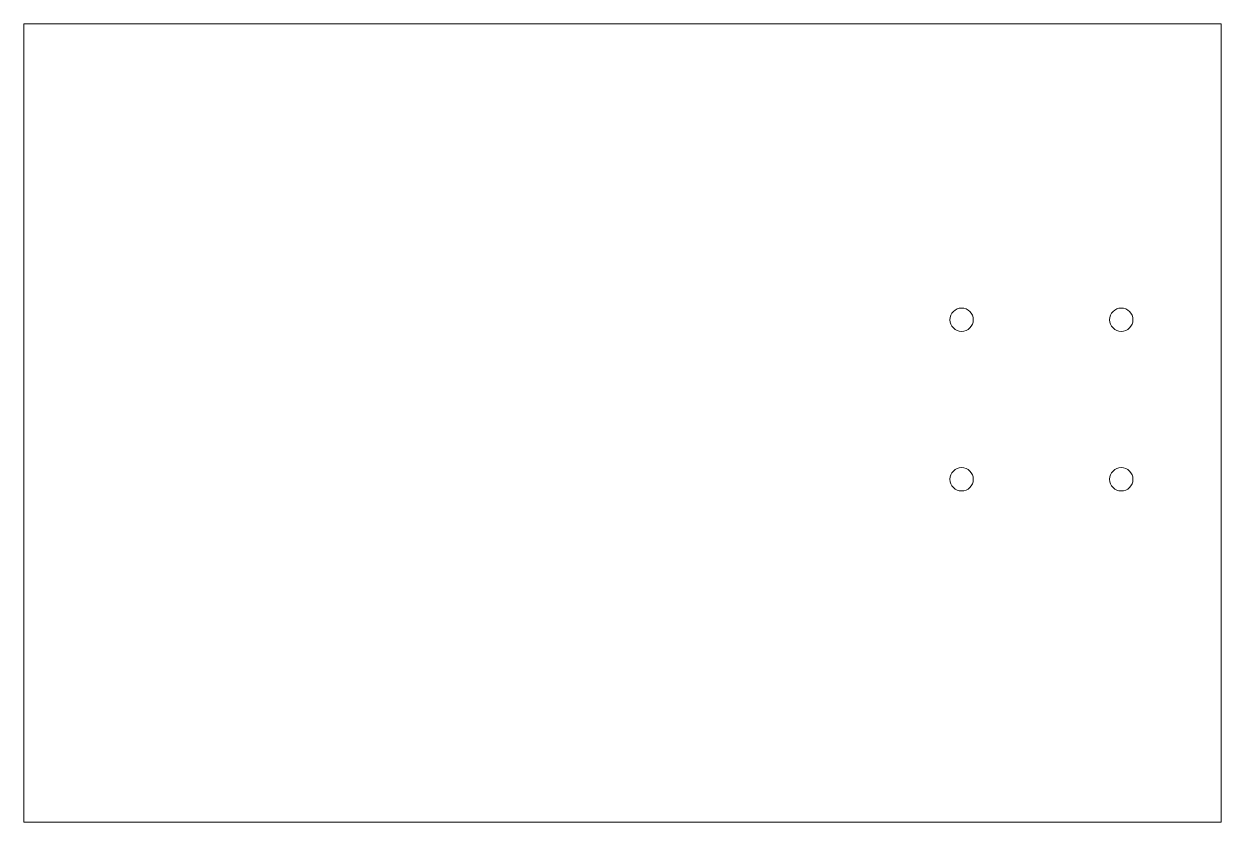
# Model space of a CAD drawing. Header units: millimetres. Extents: x -64 to 56, y -38 to 42.
import ezdxf

# ---------------------------------------------------------------- set-up
doc = ezdxf.new("R2010")
doc.units = ezdxf.units.MM

msp = doc.modelspace()

# ---------------------------------------------------------------- linework, layer by layer
at = {"color": 7, "linetype": 'Continuous', "lineweight": 15}
for p, q in [((55.98, 42.19), (-64.02, 42.19)), ((-64.02, 42.19), (-64.02, -37.81)), ((55.98, -37.81), (55.98, 42.19)), ((-64.02, -37.81), (55.98, -37.81))]:
    msp.add_line(p, q, dxfattribs=at)
for centre in [(29.98, 12.54), (45.98, 12.54), (29.98, -3.46), (45.98, -3.46)]:
    msp.add_circle(centre, 1.17, dxfattribs=at)

doc.saveas('drawing.dxf')
